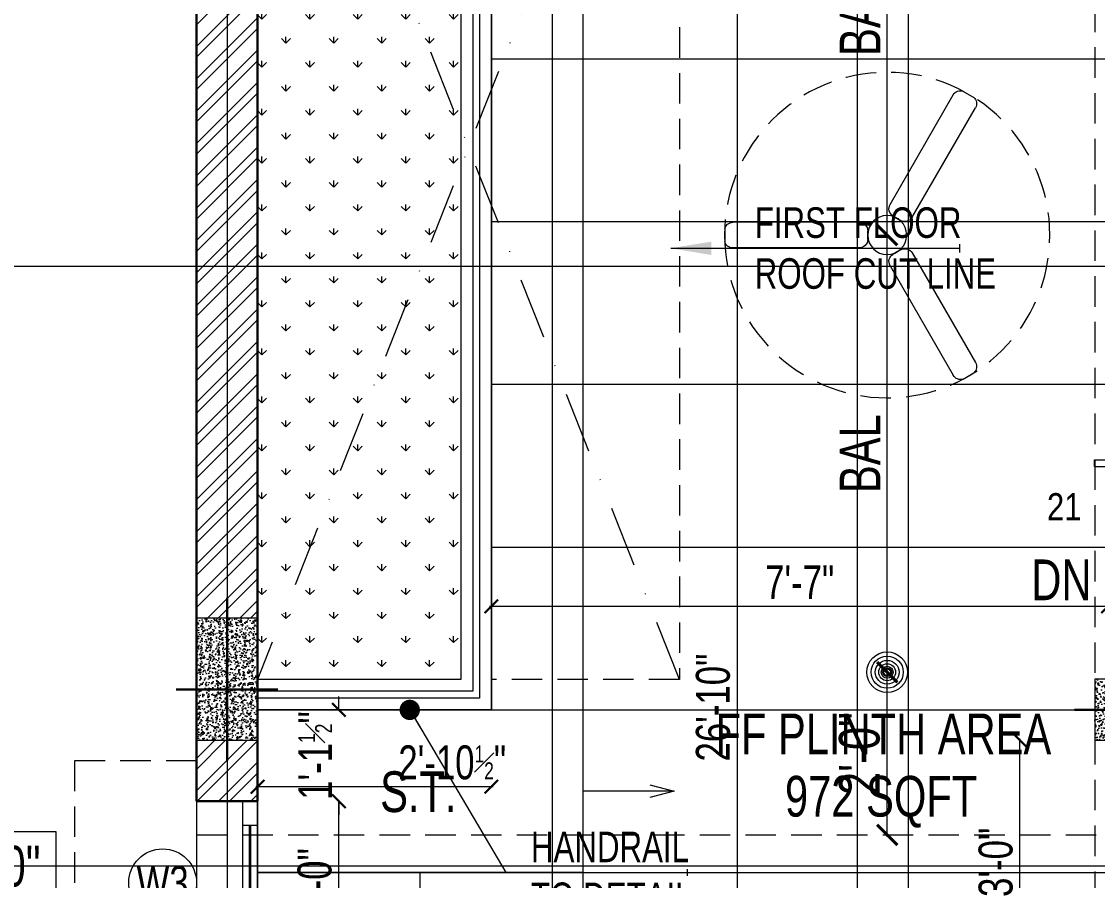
# Model space of a CAD drawing. Header units: inches. Extents: x 3365147 to 3374664, y 1380917 to 1384908.
# Drawn here: x 3371675.9 to 3371834.7, y 1383187.8 to 1383314.4 of the extents above; entities that cross this region are included whole.
import ezdxf
from ezdxf.enums import TextEntityAlignment as Align

# ---------------------------------------------------------------- set-up
doc = ezdxf.new("R2010")
doc.units = ezdxf.units.IN
doc.header["$LTSCALE"] = 18
doc.header["$MEASUREMENT"] = 0
doc.header["$PDSIZE"] = -1
for name, pattern in [('CENTER', [50.79999999999998, 31.75, -6.349999999999998, 6.349999999999998, -6.349999999999998]), ('CONTINOUS', [0]), ('DASHDOT', [1, 0.5, -0.25, 0, -0.25]), ('HIDDEN', [0.375, 0.25, -0.125])]:
    doc.linetypes.add(name, pattern=pattern)
for name, color, linetype, lineweight in [('Area Text', 1, 'Continuous', 9), ('BC-TEXT_JOINERY', 3, 'Continuous', 15), ('BC-TEXT_JOINERY BORDER', 9, 'Continuous', 9), ('COLUMN-00 _BC', 1, 'Continuous', 20), ('COLUMN-00 CENTER LINE_BC', 5, 'Continuous', 30), ('COLUMN-00 HATCH_BC', 4, 'Continuous', 9), ('COUNTING TEXT_BC', 2, 'Continuous', 20), ('DIM-03_BC', 1, 'Continuous', 9), ('DIM-04_BC', 3, 'Continuous', 9), ('ELECTRICAL-CEILING-POINTS DIM_BC', 230, 'Continuous', 9), ('ELECTRICAL-CEILING-POINTS-00_BC', 230, 'Continuous', 20), ('ELECTRICAL-CEILING-POINTS-02_BC', 231, 'Continuous', 5), ('ELECTRICAL-ROOF BEAM LINE_BC', 1, 'HIDDEN', 15), ('GRID LINE-00_BC', 9, 'CENTER', 9), ('GRID LINE-TEXT_BC', 2, 'CONTINOUS', 15), ('INTERIOR-FLOORING TILE-00 (VT)_BC', 125, 'Continuous', 5), ('JOINERY TEXT BORDER_BC', 60, 'Continuous', 9), ('JOINERY TEXT_BC', 220, 'Continuous', 15), ('LANDSCAPE HATCH_BC', 96, 'Continuous', 5), ('ROOF-SLAB CUTOUT_BC', 4, 'DASHDOT', 9), ('STAIR-WAY TEXT_BC', 2, 'Continuous', 20), ('STEPS-HANDRAIL-00_BC', 3, 'Continuous', 18), ('SUNSHADE_BC', 1, 'HIDDEN', 20), ('TEXT-02 _BC', 3, 'CONTINOUS', 18), ('TEXT-02_ARROW_BC', 4, 'Continuous', 13), ('TILE-START POINT ARROW-01_BC', 4, 'CONTINOUS', 13), ('TILE-START POINT TEXT-01_BC', 2, 'CONTINOUS', 18), ('WALL-00_BC', 7, 'Continuous', 30), ('WALL-06_BC', 9, 'Continuous', 9), ('WALL-9 inch BRICK HATCH_BC', 22, 'Continuous', 0), ('WINDOW-00 SHUTTER_BC', 40, 'Continuous', 9), ('WINDOWS-00_BC', 30, 'Continuous', 18)]:
    doc.layers.add(name, color=color, linetype=linetype, lineweight=lineweight)
doc.styles.add('DIM_BC', font='swisscl.ttf')
doc.styles.add('WD Room text', font='swisscl.ttf')
doc.dimstyles.new('DIM_BC', dxfattribs={"dimtxt": 4, "dimasz": 2, "dimexe": 4.5, "dimexo": 0, "dimgap": 1, "dimtad": 1, "dimdec": 4, "dimzin": 3, "dimdsep": 46, "dimlunit": 4, "dimtxsty": 'DIM_BC', "dimblk": 'ARCHTICK', "dimcen": 0.0625, "dimdle": 0.25, "dimse1": 1, "dimse2": 1, "dimclrd": 7, "dimclre": 4, "dimclrt": 256, "dimadec": 0, "dimazin": 0, "dimtfac": 0.5, "dimtdec": 4, "dimtix": 1, "dimtofl": 0, "dimtmove": 2, "dimatfit": 2, "dimfxl": 0, "dimfrac": 1, "dimtolj": 1, "dimtzin": 1, "dimlwd": -1, "dimarcsym": 0})
doc.dimstyles.new("Working 10'", dxfattribs={"dimscale": 0.8, "dimtxt": 10, "dimasz": 4.5, "dimexe": 2.5, "dimexo": 3, "dimgap": 1.25, "dimtad": 1, "dimdec": 3, "dimzin": 3, "dimdsep": 46, "dimlunit": 4, "dimtxsty": 'WD Room text', "dimblk": 'ARCHTICK', "dimcen": 0, "dimclrd": 256, "dimclre": 1, "dimadec": 0, "dimazin": 0, "dimtfac": 0.6, "dimtdec": 3, "dimtix": 1, "dimtmove": 2, "dimatfit": 3, "dimfxl": 0, "dimfrac": 1, "dimtolj": 1, "dimtzin": 3, "dimlwd": -1, "dimlwe": -1, "dimarcsym": 0})
pattern_1 = [(319.9999999999999, (3371844.818523686, 1383212.967852708), (-0.1568803374564882, -1.793150456501884), [0.1875, -2.0625]), (265, (3371844.818523686, 1383212.967852708), (1.88048033425003, 0.3468783340324996), [0.15, -1.65]), (10.45144445999996, (3371844.805450326, 1383212.818423506), (1.723599977421573, -1.44627211681778), [0.1593504799999999, -1.752855279999999]), (316.1842, (3371845.318523686, 1383212.967852708), (-0.413798201982692, -2.668103326678931), [0.2812499999999999, -3.093749999999999]), (6.635635489999915, (3371845.284040419, 1383212.745510846), (2.435296501936376, -2.336654864185571), [0.239025855, -2.629284399999999]), (261.1841639899999, (3371845.318523686, 1383212.967852708), (2.435296500674975, -2.336654862636933), [0.225, -2.4750000025]), (290.9999999999999, (3371845.193523686, 1383212.717852708), (-1.006547226663347, -1.492267630296154), [0.1875, -2.0625]), (236, (3371845.193523686, 1383212.717852708), (1.812875112617132, -0.6082883298039548), [0.15, -1.65]), (341.4514447399999, (3371845.109644752, 1383212.593497073), (0.8063278820158841, -2.100555941824928), [0.159350475, -1.75285528]), (307.5, (3371844.818523686, 1383212.967852708), (0.8322346345782787, -0.03039963829322686), [0, -1.63, 0, -1.675, 0, -1.65625]), (277.5, (3371844.818523686, 1383212.967852708), (0.9860292797059005, -0.6576738436053717), [0, -0.9549999999999998, 0, -1.5925, 0, -0.6312499999999999]), (237.5, (3371844.818523686, 1383213.525352708), (-0.0563871793359498, -1.334556090431023), [0, -0.625, 0, -1.95, 0, -2.5875]), (227.5, (3371844.818523686, 1383213.775352708), (0.2502624558307938, -1.457965423355966), [0, -0.8125, 0, -1.295, 0, -1.8375])]
pattern_2 = [(230, (3371706.258662101, 1383218.969472894), (-1.793150456501884, 0.156880337456488), [0.1875, -2.0625]), (175, (3371706.258662101, 1383218.969472894), (0.3468783340324998, -1.88048033425003), [0.15, -1.65]), (280.4514444599999, (3371706.109232899, 1383218.982546254), (-1.44627211681778, -1.723599977421573), [0.15935048, -1.75285528]), (226.1842, (3371706.258662101, 1383218.469472894), (-2.668103326678931, 0.4137982019826917), [0.28125, -3.09375]), (276.6356354899999, (3371706.036320239, 1383218.503956161), (-2.336654864185571, -2.435296501936376), [0.239025855, -2.629284399999999]), (171.18416399, (3371706.258662101, 1383218.469472894), (-2.336654862636933, -2.435296500674975), [0.225, -2.4750000025]), (201, (3371706.008662101, 1383218.594472894), (-1.492267630296154, 1.006547226663347), [0.1875, -2.0625]), (146, (3371706.008662101, 1383218.594472894), (-0.6082883298039545, -1.812875112617133), [0.15, -1.65]), (251.4514447399999, (3371705.884306467, 1383218.678351829), (-2.100555941824928, -0.8063278820158843), [0.159350475, -1.75285528]), (217.5, (3371706.258662101, 1383218.969472894), (-0.03039963829322677, -0.8322346345782787), [0, -1.63, 0, -1.675, 0, -1.65625]), (187.5, (3371706.258662101, 1383218.969472894), (-0.6576738436053716, -0.9860292797059005), [0, -0.9549999999999998, 0, -1.5925, 0, -0.6312499999999999]), (147.4999999999999, (3371706.816162101, 1383218.969472894), (-1.334556090431023, 0.05638717933594967), [0, -0.625, 0, -1.95, 0, -2.5875]), (137.5, (3371707.066162101, 1383218.969472894), (-1.457965423355966, -0.2502624558307939), [0, -0.8125, 0, -1.295, 0, -1.8375])]
pattern_3 = [(45, (0, 0), (-2.386485386504598, 2.386485386504598), []), (45, (1.590990255, 0), (-2.386485386504598, 2.386485386504598), [])]

# ---------------------------------------------------------------- blocks, each defined once
blk = doc.blocks.new('ARCHTICK')
at = {"color": 0, "const_width": 0.15}
blk.add_lwpolyline([(-0.5, -0.5), (0.5, 0.5)], dxfattribs=at)
blk = doc.blocks.new('*D897')
at = {"layer": 'Defpoints', "color": 0, "transparency": 16777216}
for p in [(3371710.758661458, 1383374.271755128), (3371713.758664693, 1383052.302642471), (3371781.540886031, 1383052.302642471)]:
    blk.add_point(p, dxfattribs=at)
at = {"layer": 'DIM-03_BC', "color": 7, "linetype": 'Continuous', "transparency": 16777216}
blk.add_line((3371781.540886031, 1383374.521755128), (3371781.540886031, 1383052.052642471), dxfattribs=at)
at = {"layer": 'DIM-03_BC', "color": 7, "transparency": 16777216, "xscale": 2, "yscale": 2, "zscale": 2}
for p, rotation in [((3371781.540886031, 1383374.271755128), 90), ((3371781.540886031, 1383052.302642471), 270)]:
    blk.add_blockref('ARCHTICK', p, dxfattribs=dict(at, rotation=rotation))
at = {"layer": 'DIM-03_BC', "transparency": 16777216, "insert": (3371777.980270041, 1383213.287198798), "char_height": 5, "attachment_point": 5, "rotation": 90, "style": 'DIM_BC'}
blk.add_mtext('\\A1;26\'-10"', dxfattribs=at)
blk = doc.blocks.new('_ArchTick')
at = {"color": 0, "linetype": 'ByBlock', "const_width": 0.15}
blk.add_lwpolyline([(-0.5, -0.5), (0.5, 0.5)], dxfattribs=at)
blk = doc.blocks.new('*D905')
at = {"layer": 'Defpoints', "color": 0, "transparency": 16777216}
for p in [(3371823.258668674, 1383208.467851773), (3371839.758674874, 1383208.467851773), (3371839.758668651, 1383172.467852547)]:
    blk.add_point(p, dxfattribs=at)
at = {"layer": 'DIM-04_BC', "color": 7, "linetype": 'Continuous', "transparency": 16777216}
blk.add_line((3371823.258668674, 1383172.217852547), (3371823.258668674, 1383208.717851773), dxfattribs=at)
at = {"layer": 'DIM-04_BC', "color": 7, "transparency": 16777216, "xscale": 2, "yscale": 2, "zscale": 2}
for p, rotation in [((3371823.258668674, 1383208.467851773), 90), ((3371823.258668674, 1383172.467852547), 270)]:
    blk.add_blockref('ARCHTICK', p, dxfattribs=dict(at, rotation=rotation))
at = {"layer": 'DIM-04_BC', "transparency": 16777216, "insert": (3371819.694776144, 1383190.467852159), "char_height": 5, "attachment_point": 5, "rotation": 90, "style": 'DIM_BC'}
blk.add_mtext('\\A1;3\'-0"', dxfattribs=at)
blk = doc.blocks.new('*D906')
at = {"layer": 'Defpoints', "color": 0, "transparency": 16777216}
for p in [(3371710.758664666, 1383212.940428457), (3371745.258664666, 1383212.940428459), (3371710.758664666, 1383201.611375375)]:
    blk.add_point(p, dxfattribs=at)
at = {"layer": 'DIM-04_BC', "color": 7, "linetype": 'Continuous', "transparency": 16777216}
blk.add_line((3371745.508664666, 1383201.611375375), (3371710.508664666, 1383201.611375375), dxfattribs=at)
at = {"layer": 'DIM-04_BC', "color": 7, "transparency": 16777216, "xscale": 2, "yscale": 2, "zscale": 2, "rotation": 180}
blk.add_blockref('ARCHTICK', (3371710.758664666, 1383201.611375375), dxfattribs=at)
at = {"layer": 'DIM-04_BC', "color": 7, "transparency": 16777216, "xscale": 2, "yscale": 2, "zscale": 2}
blk.add_blockref('ARCHTICK', (3371745.258664666, 1383201.611375375), dxfattribs=at)
at = {"layer": 'DIM-04_BC', "transparency": 16777216, "insert": (3371739.491741278, 1383205.171991365), "char_height": 5, "attachment_point": 5, "style": 'DIM_BC'}
blk.add_mtext('\\A1;2\'-10{\\H0.5x;\\S1#2;}"', dxfattribs=at)
blk = doc.blocks.new('*U466')
at = {"linetype": 'CENTER', "ltscale": 0.1}
blk.add_line((1.110223024625157e-16, 0), (10.51656835569302, 0), dxfattribs=at)
at = {"layer": 'GRID LINE-TEXT_BC', "style": 'DIM_BC'}
blk.add_attdef('AA', text='', height=0.2, dxfattribs=at).set_placement((-0.2141686873997627, 0), align=Align.MIDDLE_CENTER)
blk = doc.blocks.new('*U461')
at = {"linetype": 'CENTER', "ltscale": 0.1}
blk.add_line((1.110223024625157e-16, 0), (10.51656835569302, 0), dxfattribs=at)
at = {"layer": 'GRID LINE-TEXT_BC', "style": 'DIM_BC'}
blk.add_attdef('AA', text='', height=0.2, dxfattribs=at).set_placement((-0.2141686873997627, 0), align=Align.MIDDLE_CENTER)
blk = doc.blocks.new('*U436')
at = {"linetype": 'CENTER', "ltscale": 0.1}
blk.add_line((1.110223024625157e-16, 0), (25.47780267974587, 0), dxfattribs=at)
at = {"layer": 'GRID LINE-TEXT_BC', "style": 'DIM_BC'}
blk.add_attdef('AA', text='', height=0.2, rotation=90.0000000000445, dxfattribs=at).set_placement((-0.2141686873997627, 0), align=Align.MIDDLE_CENTER)
blk = doc.blocks.new('*U623')
at = {"linetype": 'CENTER', "ltscale": 0.1}
blk.add_line((1.110223024625157e-16, 0), (25.47780267974587, 0), dxfattribs=at)
at = {"layer": 'GRID LINE-TEXT_BC', "style": 'DIM_BC'}
blk.add_attdef('AA', text='', height=0.2, rotation=90.0000000000445, dxfattribs=at).set_placement((-0.2141686873997627, 0), align=Align.MIDDLE_CENTER)
blk = doc.blocks.new('*U618')
at = {"linetype": 'CENTER', "ltscale": 0.1}
blk.add_line((1.110223024625157e-16, 0), (25.47780267974587, 0), dxfattribs=at)
at = {"layer": 'GRID LINE-TEXT_BC', "style": 'DIM_BC'}
blk.add_attdef('AA', text='', height=0.2, rotation=90.0000000000445, dxfattribs=at).set_placement((-0.2141686873997627, 0), align=Align.MIDDLE_CENTER)
blk = doc.blocks.new('EC-CEILING LIGHT POINT_BC')
for radius in [3, 0.5]:
    blk.add_circle((0, 0), radius)
at = {"layer": 'ELECTRICAL-CEILING-POINTS-02_BC'}
for radius in [2.375, 1.75, 1.25, 0.875, 0.625]:
    blk.add_circle((0, 0), radius, dxfattribs=at)
blk = doc.blocks.new('*D1228')
at = {"layer": 'Defpoints', "color": 0, "transparency": 16777216}
for p in [(3371803.666174998, 1383218.496897447), (3371803.666175011, 1383218.496897447), (3371803.666174998, 1383194.496897447)]:
    blk.add_point(p, dxfattribs=at)
at = {"layer": 'ELECTRICAL-CEILING-POINTS DIM_BC', "color": 7, "transparency": 16777216}
blk.add_line((3371803.666175011, 1383194.246897447), (3371803.666175011, 1383218.746897447), dxfattribs=at)
at = {"layer": 'ELECTRICAL-CEILING-POINTS DIM_BC', "color": 7, "transparency": 16777216, "xscale": 3, "yscale": 3, "zscale": 3}
for p, rotation in [((3371803.666175011, 1383218.496897447), 90), ((3371803.666175011, 1383194.496897447), 270)]:
    blk.add_blockref('ARCHTICK', p, dxfattribs=dict(at, rotation=rotation))
at = {"layer": 'ELECTRICAL-CEILING-POINTS DIM_BC', "transparency": 16777216, "insert": (3371799.593435823, 1383206.496897446), "char_height": 6, "attachment_point": 5, "rotation": 90, "style": 'DIM_BC'}
blk.add_mtext('\\A1;2\'-0"', dxfattribs=at)
blk = doc.blocks.new('*D1229')
at = {"layer": 'Defpoints', "color": 0, "transparency": 16777216}
for p in [(3371803.666174998, 1383282.94700162), (3371803.666175016, 1383282.94700162), (3371803.666174998, 1383218.496897447)]:
    blk.add_point(p, dxfattribs=at)
at = {"layer": 'ELECTRICAL-CEILING-POINTS DIM_BC', "color": 7, "transparency": 16777216}
blk.add_line((3371803.666175016, 1383218.246897447), (3371803.666175016, 1383283.19700162), dxfattribs=at)
at = {"layer": 'ELECTRICAL-CEILING-POINTS DIM_BC', "color": 7, "transparency": 16777216, "xscale": 3, "yscale": 3, "zscale": 3}
for p, rotation in [((3371803.666175016, 1383282.94700162), 90), ((3371803.666175016, 1383218.496897447), 270)]:
    blk.add_blockref('ARCHTICK', p, dxfattribs=dict(at, rotation=rotation))
at = {"layer": 'ELECTRICAL-CEILING-POINTS DIM_BC', "transparency": 16777216, "insert": (3371799.666175016, 1383250.721949533), "char_height": 6, "attachment_point": 5, "rotation": 90, "style": 'DIM_BC'}
blk.add_mtext('\\A1;BAL', dxfattribs=at)
blk = doc.blocks.new('*D1230')
at = {"layer": 'Defpoints', "color": 0, "transparency": 16777216}
for p in [(3371803.666174998, 1383347.397105793), (3371803.66617502, 1383347.397105793), (3371803.666174998, 1383282.94700162)]:
    blk.add_point(p, dxfattribs=at)
at = {"layer": 'ELECTRICAL-CEILING-POINTS DIM_BC', "color": 7, "transparency": 16777216}
blk.add_line((3371803.66617502, 1383282.69700162), (3371803.66617502, 1383347.647105793), dxfattribs=at)
at = {"layer": 'ELECTRICAL-CEILING-POINTS DIM_BC', "color": 7, "transparency": 16777216, "xscale": 3, "yscale": 3, "zscale": 3}
for p, rotation in [((3371803.66617502, 1383347.397105793), 90), ((3371803.66617502, 1383282.94700162), 270)]:
    blk.add_blockref('ARCHTICK', p, dxfattribs=dict(at, rotation=rotation))
at = {"layer": 'ELECTRICAL-CEILING-POINTS DIM_BC', "transparency": 16777216, "insert": (3371799.666175019, 1383315.172053705), "char_height": 6, "attachment_point": 5, "rotation": 90, "style": 'DIM_BC'}
blk.add_mtext('\\A1;BAL', dxfattribs=at)
blk = doc.blocks.new("EC-FAN 4'DIA_BC")
for p, q in [((0.4312832833384165, 4.525237696623662), (9.75270114277373, 20.67040702768281)), ((11.1890459501883, 21.22689277721656), (12.80798661100561, 20.29080407574657)), ((3.703329161769943, 2.63612112791452), (13.02474702123436, 18.78129045897367)), ((-4.134612445108357, 1.889116568709139), (-22.77744816394989, 1.889116568709139)), ((1.982941679365465, 2.175144691340392), (0.8922597198979929, 2.804850214248288)), ((-23.97623954139999, -0.9486421023611908), (-23.97765411416186, 0.9214458420610752)), ((-2.875201399292563, 0.6297055229078979), (-2.875201399292563, -0.6297055229078979)), ((-4.134612445108357, -1.889116568709139), (-22.77744816394989, -1.889116568709139)), ((0.8922597198979929, -2.804850214233738), (1.982941679365465, -2.17514469132584)), ((3.703329161769943, -2.636121127899968), (13.02474702120526, -18.78129045897367)), ((0.4312832833384165, -4.525237696609111), (9.752701142744627, -20.67040702769737)), ((11.17099472394329, -21.23610114798794), (12.79009530795156, -20.30241416243371))]:
    blk.add_line(p, q)
blk.add_circle((0, 0), 2.875201399294724)
for centre, radius, start, end in [((10.80148878609179, 20.09529924058006), 1.19612059910671, 71.09428528263386, 151.2616253226424), ((11.99220705588232, 19.40334144313965), 1.205440254359734, 328.9332490183301, 47.40994233244571), ((1.521965242805889, 3.895532173715762), 1.259411045808519, 149.9999999999375, 239.9999999999376), ((-22.8038611523225, 0.6914141695888248), 1.196120599106709, 88.7447568041439, 168.9120968430088), ((-4.134612445108357, 0.6297055229078979), 1.259411045808519, 0, 90), ((2.612647202273365, 3.265826650807866), 1.259411045808519, 239.9999999999376, 329.9999999999376), ((-22.79981385442079, -0.6857565572427121), 1.205440254359734, 192.5964398013583, 271.0731331082724), ((-4.134612445108357, -0.6297055229078979), 1.259411045808519, 270, 0), ((1.521965242805889, -3.895532173715762), 1.259411045808519, 120.0000000000624, 210.0000000000624), ((2.612647202273365, -3.265826650807866), 1.259411045808519, 30.00000000006242, 120.0000000000624), ((11.9905433137028, -19.40030396112706), 1.205440254359734, 311.5509881765312, 31.34073905167654), ((10.80314758361783, -20.0979478327572), 1.19612059910671, 209.0123627481509, 287.9106497475591)]:
    blk.add_arc(centre, radius, start, end)
at = {"layer": 'ELECTRICAL-CEILING-POINTS-02_BC', "linetype": 'ByBlock'}
blk.add_circle((0, 0), 24, dxfattribs=at)
blk = doc.blocks.new('*U256')
at = {"layer": 'COLUMN-00 HATCH_BC'}
h = blk.add_hatch(dxfattribs=at)
h.set_pattern_fill('AR-CONC', color=256, scale=0.25)
h.set_pattern_definition([(49.99999999999999, (-2.022516174962789e-10, -3.000000001455191), (1.793150456501884, -0.1568803374564878), [0.1875, -2.0625]), (355, (-2.022516174962789e-10, -3.000000001455191), (-0.3468783340325, 1.88048033425003), [0.15, -1.65]), (100.45144446, (0.1494292022977484, -3.013073361455191), (1.44627211681778, 1.723599977421574), [0.15935048, -1.75285528]), (46.18420000000001, (-2.022516174962789e-10, -2.500000001455191), (2.668103326678931, -0.4137982019826913), [0.28125, -3.09375]), (96.63563548999993, (0.2223418622977484, -2.53448326895519), (2.336654864185571, 2.435296501936376), [0.239025855, -2.629284399999999]), (351.1841639899999, (-2.022516174962789e-10, -2.500000001455191), (2.336654862636933, 2.435296500674975), [0.225, -2.4750000025]), (21, (0.2499999997977484, -2.625000001455191), (1.492267630296154, -1.006547226663347), [0.1875, -2.0625]), (326.0000000000001, (0.2499999997977484, -2.625000001455191), (0.6082883298039543, 1.812875112617133), [0.15, -1.65]), (71.45144474, (0.3743556347977484, -2.708878936455191), (2.100555941824928, 0.8063278820158846), [0.159350475, -1.75285528]), (37.50000000000001, (-2.022516174962789e-10, -3.000000001455191), (0.03039963829322667, 0.8322346345782787), [0, -1.63, 0, -1.675, 0, -1.65625]), (7.499999999999999, (-2.022516174962789e-10, -3.000000001455191), (0.6576738436053715, 0.9860292797059006), [0, -0.955, 0, -1.5925, 0, -0.63125]), (327.5, (-0.5575000002022517, -3.000000001455191), (1.334556090431023, -0.0563871793359495), [0, -0.625, 0, -1.95, 0, -2.5875]), (317.5, (-0.8075000002022517, -3.000000001455191), (1.457965423355966, 0.2502624558307941), [0, -0.8125, 0, -1.295, 0, -1.8375])])
h.paths.add_polyline_path([(-4.500000000110846, -10.50000000079308), (4.499999999889154, -10.5000000008331), (4.499999999908594, 7.499999999337889), (-4.500000000091406, 7.499999999377907)])
blk.add_lwpolyline([(-4.500000000110846, -10.50000000079308), (4.499999999889154, -10.5000000008331), (4.499999999908594, 7.499999999337889), (-4.500000000091406, 7.499999999377907)], close=True)
at = {"layer": 'COLUMN-00 CENTER LINE_BC'}
for p, q in [((-1.108460333733376e-10, -13.50000000077489), (-9.140558412294133e-11, 10.4999999993961)), ((-7.5, -1.818989403545856e-11), (7.5, -5.820766091346741e-11))]:
    blk.add_line(p, q, dxfattribs=at)
blk = doc.blocks.new('*U477')
at = {"layer": 'COLUMN-00 HATCH_BC'}
h = blk.add_hatch(dxfattribs=at)
h.set_pattern_fill('AR-CONC', color=256, scale=0.25)
h.set_pattern_definition([(49.99999999999999, (-2.582294090840695e-06, 5.996753859275486), (1.793150456501884, -0.1568803374564878), [0.1875, -2.0625]), (355, (-2.582294090840695e-06, 5.996753859275486), (-0.3468783340325, 1.88048033425003), [0.15, -1.65]), (100.45144446, (0.1494266202059092, 5.983680499275486), (1.44627211681778, 1.723599977421574), [0.15935048, -1.75285528]), (46.18420000000002, (-2.582294090840695e-06, 6.496753859275486), (2.668103326678931, -0.4137982019826913), [0.2812499999999999, -3.093749999999999]), (96.63563548999993, (0.2223392802059092, 6.462270591775487), (2.336654864185571, 2.435296501936376), [0.239025855, -2.629284399999999]), (351.1841639899999, (-2.582294090840695e-06, 6.496753859275486), (2.336654862636933, 2.435296500674975), [0.225, -2.4750000025]), (21, (0.2499974177059092, 6.371753859275486), (1.492267630296154, -1.006547226663347), [0.1875, -2.0625]), (326.0000000000001, (0.2499974177059092, 6.371753859275486), (0.6082883298039543, 1.812875112617133), [0.15, -1.65]), (71.45144474, (0.3743530527059091, 6.287874924275486), (2.100555941824928, 0.8063278820158846), [0.159350475, -1.75285528]), (37.50000000000001, (-2.582294090840695e-06, 5.996753859275486), (0.03039963829322667, 0.8322346345782787), [0, -1.63, 0, -1.675, 0, -1.65625]), (7.499999999999999, (-2.582294090840695e-06, 5.996753859275486), (0.6576738436053715, 0.9860292797059006), [0, -0.955, 0, -1.5925, 0, -0.63125]), (327.5, (-0.5575025822940909, 5.996753859275486), (1.334556090431023, -0.0563871793359495), [0, -0.625, 0, -1.95, 0, -2.5875]), (317.5, (-0.8075025822940909, 5.996753859275486), (1.457965423355966, 0.2502624558307941), [0, -0.8125, 0, -1.295, 0, -1.8375])])
h.paths.add_polyline_path([(-4.500002582668346, -4.50162307042774), (4.499997417331654, -4.501623070467758), (4.500000000374255, 10.49837692970323), (-4.499999999625745, 10.49837692974324)])
blk.add_lwpolyline([(-4.500002582668346, -4.50162307042774), (4.499997417331654, -4.501623070467758), (4.500000000374255, 10.49837692970323), (-4.499999999625745, 10.49837692974324)], close=True)
at = {"layer": 'COLUMN-00 CENTER LINE_BC'}
for p, q in [((-2.582668346176685e-06, -7.501623070409551), (3.742553359895269e-10, 13.49837692976143)), ((-7.5, -1.818989403545856e-11), (7.5, -5.820766091346741e-11))]:
    blk.add_line(p, q, dxfattribs=at)
blk = doc.blocks.new('*U640')
for p, q in [((2.328306e-10, 8.879062309206347), (24.00000000045863, 8.879062308507855)), ((1.455192e-10, 2.087628567016508), (24.00000000037132, 2.087628566288913)), ((3.573943928349763, -0.1209376908882405), (3.573943928495281, 2.087628566900093)), ((20.42605607205066, -0.1209376914121094), (20.42605607207977, 2.08762856643443)), ((5.82077e-11, -0.120937690800929), (24.000000000284, -0.1209376914994209))]:
    blk.add_line(p, q)
at = {"layer": 'SUNSHADE_BC'}
blk.add_lwpolyline([(-5.999999999970896, 8.879062309206347), (-5.999999999970896, 26.87906230994122), (30.00000000066235, 26.87906230993394), (30.00000000066235, 8.879062309206347)], dxfattribs=at)
at = {"layer": 'WINDOW-00 SHUTTER_BC', "const_width": 0.3999999999999111}
blk.add_lwpolyline([(20.42605607207977, 0.9833454375111614), (3.573943928262451, 0.9833454378604074)], dxfattribs=at)
blk = doc.blocks.new('*D2097')
at = {"layer": 'Defpoints', "color": 0, "transparency": 16777216}
for p in [(3371836.256201355, 1383228.216759158), (3371745.258664665, 1383220.912262883), (3371836.256201355, 1383220.912262883)]:
    blk.add_point(p, dxfattribs=at)
at = {"layer": 'DIM-03_BC', "color": 7, "linetype": 'Continuous', "transparency": 16777216}
blk.add_line((3371745.008664665, 1383228.216759158), (3371836.506201355, 1383228.216759158), dxfattribs=at)
at = {"layer": 'DIM-03_BC', "color": 7, "transparency": 16777216, "xscale": 2, "yscale": 2, "zscale": 2, "rotation": 180}
blk.add_blockref('ARCHTICK', (3371745.258664665, 1383228.216759158), dxfattribs=at)
at = {"layer": 'DIM-03_BC', "color": 7, "transparency": 16777216, "xscale": 2, "yscale": 2, "zscale": 2}
blk.add_blockref('ARCHTICK', (3371836.256201355, 1383228.216759158), dxfattribs=at)
at = {"layer": 'DIM-03_BC', "transparency": 16777216, "insert": (3371790.75743301, 1383231.777375147), "char_height": 5, "attachment_point": 5, "style": 'DIM_BC'}
blk.add_mtext('\\A1;7\'-7"', dxfattribs=at)
blk = doc.blocks.new('*D2123')
at = {"layer": 'Defpoints', "color": 0, "transparency": 16777216}
for p in [(3371710.758664683, 1383199.453051776), (3371722.758665988, 1383199.453051776), (3371710.758664683, 1383175.453051776)]:
    blk.add_point(p, dxfattribs=at)
at = {"layer": 'DIM-04_BC', "color": 7, "linetype": 'Continuous', "transparency": 16777216}
blk.add_line((3371722.758665988, 1383175.203051776), (3371722.758665988, 1383199.703051776), dxfattribs=at)
at = {"layer": 'DIM-04_BC', "color": 7, "transparency": 16777216, "xscale": 2, "yscale": 2, "zscale": 2}
for p, rotation in [((3371722.758665988, 1383199.453051776), 90), ((3371722.758665988, 1383175.453051776), 270)]:
    blk.add_blockref('ARCHTICK', p, dxfattribs=dict(at, rotation=rotation))
at = {"layer": 'DIM-04_BC', "transparency": 16777216, "insert": (3371719.198049998, 1383187.453051775), "char_height": 5, "attachment_point": 5, "rotation": 90, "style": 'DIM_BC'}
blk.add_mtext('\\A1;2\'-0"', dxfattribs=at)
blk = doc.blocks.new('*D2124')
at = {"layer": 'Defpoints', "color": 0, "transparency": 16777216}
for p in [(3371712.525849846, 1383212.940428458), (3371722.758665992, 1383212.940428458), (3371710.758664683, 1383199.483624473)]:
    blk.add_point(p, dxfattribs=at)
at = {"layer": 'DIM-04_BC', "color": 7, "linetype": 'Continuous', "transparency": 16777216}
for p, q in [((3371722.758665992, 1383212.940428458), (3371722.758665992, 1383214.940428458)), ((3371722.758665992, 1383199.483624473), (3371722.758665992, 1383197.483624473))]:
    blk.add_line(p, q, dxfattribs=at)
at = {"layer": 'DIM-04_BC', "color": 7, "transparency": 16777216, "xscale": 2, "yscale": 2, "zscale": 2}
for p, rotation in [((3371722.758665992, 1383212.940428458), 270), ((3371722.758665992, 1383199.483624473), 90)]:
    blk.add_blockref('ARCHTICK', p, dxfattribs=dict(at, rotation=rotation))
at = {"layer": 'DIM-04_BC', "transparency": 16777216, "insert": (3371719.258665991, 1383206.212026465), "char_height": 5, "attachment_point": 5, "rotation": 90, "style": 'DIM_BC'}
blk.add_mtext('\\A1;1\'-1{\\H0.5x;\\S1#2;}"', dxfattribs=at)
blk = doc.blocks.new('*U919')
at = {"layer": 'BC-TEXT_JOINERY BORDER', "transparency": 33554687}
blk.add_lwpolyline([(-12.19528178242035, 10.13564875492011), (12.19528178244946, 10.13564875492011), (12.19528178244946, -10.13564875490556), (-12.19528178242035, -10.13564875490556)], close=True, dxfattribs=at)
blk.add_lwpolyline([(12.19528178244946, -10.13564875489101), (34.4606417203031, -10.13564875489101), (12.19528177706525, -8.135648755880538)], dxfattribs=at)
at = {"layer": 'BC-TEXT_JOINERY', "transparency": 33554687, "style": 'WD Room text'}
for s, p in [('LL-', (-10.45496520161396, 2.112057667123736)), ('SL-', (-10.67908053580322, -8.005897771930904))]:
    blk.add_text(s, height=6, dxfattribs=at).set_placement(p)
for tag, p in [('LIN', (-0.2730198525680976, 0.2129750983163969)), ('SILL', (-0.4971351867573617, -9.904980340738243))]:
    blk.add_attdef(tag, text='', height=6, dxfattribs=at).set_placement(p, align=Align.BOTTOM_LEFT)
blk = doc.blocks.new('*U838')
at = {"layer": 'JOINERY TEXT BORDER_BC'}
blk.add_circle((0, 0), 5, dxfattribs=at)
at = {"style": 'WD Room text'}
blk.add_attdef('JOINERY_TEXT', text='', height=6, dxfattribs=at).set_placement((0, 0), align=Align.MIDDLE_CENTER)

msp = doc.modelspace()

# ---------------------------------------------------------------- hatches: boundary and pattern name
at = {"layer": 'COLUMN-00 HATCH_BC'}
h = msp.add_hatch(dxfattribs=at)
h.set_pattern_fill('AR-CONC', color=256, scale=0.25, angle=180)
h.set_pattern_definition(pattern_2)
h.paths.add_polyline_path([(3371710.758662101, 1383226.469472893), (3371701.758662101, 1383226.469472894), (3371701.758662101, 1383208.469472893), (3371710.758662101, 1383208.469472893)])
h = msp.add_hatch(dxfattribs=at)
h.set_pattern_fill('AR-CONC', color=256, scale=0.25, angle=180)
h.set_pattern_definition(pattern_2)
h.paths.add_polyline_path([(3371710.758662101, 1383226.469472893), (3371701.758662101, 1383226.469472894), (3371701.758662101, 1383208.469472893), (3371710.758662101, 1383208.469472893)])
h = msp.add_hatch(dxfattribs=at)
h.set_pattern_fill('AR-CONC', color=256, scale=0.25, angle=-90.00000000000001)
h.set_pattern_definition(pattern_1)
h.paths.add_polyline_path([(3371834.320146757, 1383217.467852709), (3371834.320146757, 1383208.467852709), (3371849.320146757, 1383208.467850126), (3371849.320146757, 1383217.467850126)])
h = msp.add_hatch(dxfattribs=at)
h.set_pattern_fill('AR-CONC', color=256, scale=0.25, angle=-90.00000000000001)
h.set_pattern_definition(pattern_1)
h.paths.add_polyline_path([(3371834.320146757, 1383217.467852709), (3371834.320146757, 1383208.467852709), (3371849.320146757, 1383208.467850126), (3371849.320146757, 1383217.467850126)])
at = {"layer": 'LANDSCAPE HATCH_BC', "transparency": 33554687}
h = msp.add_hatch(dxfattribs=at)
h.set_pattern_fill('GRASS', color=256, scale=5)
h.set_pattern_definition([(90, (-9.313225746154785e-10, 22.99999999883585), (-3.535533904999999, 3.535533904999999), [0.9375, -6.133567814999999]), (45, (-9.313225746154785e-10, 22.99999999883585), (-3.535533905932738, 3.535533905932738), [0.9375, -4.0625]), (135, (-9.313225746154785e-10, 22.99999999883585), (-3.535533905932738, -3.535533905932737), [0.9375, -4.0625])])
h.paths.add_polyline_path([(3371740.758664662, 1383374.344476394), (3371710.758664668, 1383374.344476395), (3371710.758664675, 1383217.440428457), (3371740.758664669, 1383217.440428458)])
at = {"layer": 'WALL-9 inch BRICK HATCH_BC', "transparency": 33554687}
h = msp.add_hatch(dxfattribs=at)
h.set_pattern_fill('ANSI32', color=256, scale=9)
h.set_pattern_definition(pattern_3)
h.paths.add_polyline_path([(3371710.75866468, 1383368.369681542), (3371701.758664666, 1383368.369681542), (3371701.758664667, 1383226.469472894), (3371710.758664682, 1383226.469472893)])
h = msp.add_hatch(dxfattribs=at)
h.set_pattern_fill('ANSI32', color=256, scale=9)
h.set_pattern_definition(pattern_3)
h.paths.add_polyline_path([(3371710.758664682, 1383208.469472893), (3371701.758664667, 1383208.469472893), (3371701.758664667, 1383199.483624473), (3371710.758664682, 1383199.483624473)])

# ---------------------------------------------------------------- linework, layer by layer
at = {"layer": 'COLUMN-00 CENTER LINE_BC'}
for p, q in [((3371706.258662101, 1383229.469472893), (3371706.258662101, 1383205.469472893)), ((3371706.258662101, 1383229.469472893), (3371706.258662101, 1383205.469472893)), ((3371713.758662101, 1383215.969472893), (3371698.758662101, 1383215.969472893)), ((3371713.758662101, 1383215.969472893), (3371698.758662101, 1383215.969472893)), ((3371831.320146757, 1383212.967852709), (3371852.320146757, 1383212.967850126)), ((3371831.320146757, 1383212.967852709), (3371852.320146757, 1383212.967850126))]:
    msp.add_line(p, q, dxfattribs=at)
at = {"layer": 'ELECTRICAL-ROOF BEAM LINE_BC'}
for p, q in [((3371834.323115158, 1383546.884501453), (3371834.323115158, 1383185.49689728)), ((3371701.758671201, 1383380.397105625), (3371701.758671201, 1382924.31345959)), ((3371710.758671201, 1383380.397105625), (3371710.758671202, 1382960.313459588)), ((3371701.758668616, 1383194.49689728), (3371992.758668616, 1383194.49689728))]:
    msp.add_line(p, q, dxfattribs=at)
at = {"layer": 'INTERIOR-FLOORING TILE-00 (VT)_BC'}
for p, q in [((3371758.758662105, 1383374.344476394), (3371758.758662105, 1383052.302649281)), ((3371806.758662105, 1383374.344476394), (3371806.758662105, 1383043.302642469)), ((3371745.258664667, 1383308.946517264), (3371881.691336774, 1383308.946517264)), ((3371745.258664667, 1383284.946517264), (3371881.691342952, 1383284.946517264)), ((3371745.258664666, 1383260.946517264), (3371881.69134913, 1383260.946517264)), ((3371745.258664666, 1383236.946517264), (3371836.255106982, 1383236.946517264)), ((3371710.758664681, 1383212.946517264), (3371834.320145978, 1383212.946517264)), ((3371710.758664681, 1383188.946517264), (3371983.758664679, 1383188.946517264))]:
    msp.add_line(p, q, dxfattribs=at)
for points in [[(3371710.758663652, 1383052.302657547), (3371710.758664682, 1383212.940428457), (3371745.258664666, 1383212.940428459), (3371745.258664668, 1383374.344476394), (3371794.759241552, 1383374.344476393), (3371794.759241552, 1383376.369684738), (3371830.759241554, 1383376.369684738), (3371830.759241553, 1383374.369684738), (3371849.325365283, 1383374.36968204), (3371849.32310864, 1383383.397105793), (3371843.323107932, 1383383.397105793), (3371843.32310864, 1383539.344473195)], [(3371983.758658552, 1383519.844460925), (3371983.758661324, 1383378.868058472), (3371959.759171216, 1383378.939601383), (3371959.75229214, 1383376.631974813), (3371929.759012379, 1383376.631974813), (3371929.759012379, 1383378.886318322), (3371885.324917941, 1383378.86968204), (3371885.324917941, 1383374.36968204), (3371925.258664683, 1383374.36968204), (3371925.258664683, 1383329.869632652), (3371881.691331388, 1383329.869632652), (3371881.691350325, 1383256.305851418), (3371836.254019313, 1383256.305839721), (3371836.256201356, 1383217.467852375), (3371834.320146757, 1383217.467852375), (3371834.320145207, 1383208.467852709), (3371929.758664683, 1383208.467852708), (3371929.758664683, 1383212.468559113), (3371962.758664683, 1383212.468559113), (3371962.758664683, 1383208.468559113), (3371983.758664679, 1383208.468559113), (3371983.75866468, 1383034.281273227)]]:
    msp.add_lwpolyline(points, dxfattribs=at)
msp.add_lwpolyline([(3371710.758662101, 1383212.940428457), (3371758.758662105, 1383212.940428457), (3371758.758662105, 1383188.946517264), (3371710.758662101, 1383188.946517264)], close=True, dxfattribs=at)
at = {"layer": 'ROOF-SLAB CUTOUT_BC'}
for p, q in [((3371773.008664667, 1383374.344476394), (3371710.758664686, 1383217.440428457)), ((3371773.008664667, 1383217.440428459), (3371710.75924155, 1383374.344476395))]:
    msp.add_line(p, q, dxfattribs=at)
at = {"layer": 'STEPS-HANDRAIL-00_BC', "transparency": 33554687}
for p, q in [((3371742.508664666, 1383374.344476394), (3371742.508664666, 1383215.690428456)), ((3371743.508664666, 1383374.344476394), (3371743.508664666, 1383214.690428456)), ((3371834.256201355, 1383249.80583974), (3371888.256201356, 1383249.805839741)), ((3371834.257537585, 1383248.80583974), (3371834.257537585, 1383249.80583974)), ((3371834.256201355, 1383248.80583974), (3371889.256201356, 1383248.805839741)), ((3371742.508664666, 1383215.690428456), (3371710.758664681, 1383215.690428456)), ((3371743.508664666, 1383214.690428456), (3371710.75866468, 1383214.690428456))]:
    msp.add_line(p, q, dxfattribs=at)
at = {"layer": 'TEXT-02_ARROW_BC'}
for p, q in [((3371814.376880933, 1383280.401564855), (3371814.376880933, 1383281.601564855)), ((3371774.199877174, 1383188.456664801), (3371774.199877174, 1383189.456664801))]:
    msp.add_line(p, q, dxfattribs=at)
at = {"layer": 'WALL-00_BC'}
for p, q in [((3371701.758664666, 1383380.344473199), (3371701.758664667, 1383199.483624473)), ((3371710.758664682, 1383199.483624473), (3371710.75866468, 1383371.344473195)), ((3371710.758664682, 1383199.483624473), (3371701.758664667, 1383199.483624473))]:
    msp.add_line(p, q, dxfattribs=at)
at = {"layer": 'WALL-06_BC'}
for p, q in [((3371740.758664666, 1383374.344476394), (3371740.758664665, 1383217.440428459)), ((3371745.258664665, 1383374.344476394), (3371745.258664665, 1383212.940428459)), ((3371740.758664666, 1383217.440428459), (3371710.758664666, 1383217.440428457)), ((3371745.258664666, 1383212.940428459), (3371710.758664666, 1383212.940428457))]:
    msp.add_line(p, q, dxfattribs=at)
at = {"layer": 'WALL-06_BC', "linetype": 'HIDDEN'}
for p, q in [((3371773.008664667, 1383374.344476394), (3371773.008664667, 1383217.440428459)), ((3371773.008664667, 1383217.440428459), (3371745.258664665, 1383217.440428458))]:
    msp.add_line(p, q, dxfattribs=at)

# ---------------------------------------------------------------- block references
at = {"layer": 'BC-TEXT_JOINERY', "transparency": 33554687}
ref = msp.add_blockref('*U919', (3371668.816931924, 1383184.893168543), dxfattribs=at)
ref.add_attrib('LINTEL', '7\'0"', dxfattribs={"height": 6, "style": 'WD Room text'}).set_placement((3371668.543912072, 1383185.106143641), align=Align.BOTTOM_LEFT)
ref.add_attrib('SILL', '2\'6"', dxfattribs={"height": 6, "style": 'WD Room text'}).set_placement((3371668.319796737, 1383174.988188202), align=Align.BOTTOM_LEFT)
at = {"layer": 'COLUMN-00 _BC', "transparency": 33554687}
for name, p, rotation in [('*U256', (3371706.258662101, 1383215.969472893), 180), ('*U477', (3371838.821769827, 1383212.967850126), 270)]:
    msp.add_blockref(name, p, dxfattribs=dict(at, rotation=rotation))
at = {"layer": 'ELECTRICAL-CEILING-POINTS-00_BC', "linetype": 'HIDDEN', "transparency": 33554687, "xscale": -1, "rotation": 180}
msp.add_blockref("EC-FAN 4'DIA_BC", (3371803.666174996, 1383282.94700162), dxfattribs=at)
at = {"layer": 'ELECTRICAL-CEILING-POINTS-00_BC', "transparency": 33554687, "rotation": 90.00000000000001}
msp.add_blockref('EC-CEILING LIGHT POINT_BC', (3371803.666174996, 1383218.496897447), dxfattribs=at)
at = {"layer": 'GRID LINE-00_BC', "xscale": 39.37007874015748, "yscale": 39.37007874015748, "zscale": 39.37007874015748, "rotation": 270}
for name, p in [('*U436', (3371706.275143441, 1383780.556592743)), ('*U623', (3371754.240277217, 1383780.556592743)), ('*U618', (3371799.258667772, 1383780.556592743))]:
    msp.add_blockref(name, p, dxfattribs=at)
at = {"layer": 'GRID LINE-00_BC', "xscale": 39.37007874015748, "yscale": 39.37007874015748, "zscale": 39.37007874015748}
for name, p in [('*U461', (3371606.949991824, 1383278.388360995)), ('*U466', (3371606.949991824, 1383189.967922667))]:
    msp.add_blockref(name, p, dxfattribs=at)
at = {"layer": 'JOINERY TEXT_BC'}
ref = msp.add_blockref('*U838', (3371696.758664681, 1383187.453051776), dxfattribs=at)
ref.add_attrib('JOINERY_TEXT', 'W3', dxfattribs={"layer": '0', "height": 5, "style": 'WD Room text'}).set_placement((3371696.758664681, 1383187.453051776), align=Align.MIDDLE_CENTER)
at = {"layer": 'WINDOWS-00_BC', "xscale": -1, "rotation": 90.00000000000007}
msp.add_blockref('*U640', (3371710.63772699, 1383199.453051775), dxfattribs=at)

# ---------------------------------------------------------------- texts
at = {"layer": 'Area Text', "insert": (3371802.10706571, 1383204.388009634), "char_height": 6, "attachment_point": 4, "style": 'WD Room text'}
for s in ['\\pi-23.77982;FF PLINTH AREA  \\P\\pi-0.94168; ', '\\P\\pi-15.23394; 972 SQFT']:
    msp.add_mtext(s, dxfattribs=at)
at = {"layer": 'COUNTING TEXT_BC', "insert": (3371832.335674911, 1383244.900026972), "char_height": 4, "attachment_point": 3, "style": 'DIM_BC'}
msp.add_mtext('{\\fArial Narrow|b0|i0|c0|p34;21}', dxfattribs=at)
at = {"layer": 'STAIR-WAY TEXT_BC', "insert": (3371828.829160587, 1383232.119623169), "char_height": 6, "attachment_point": 4, "rotation": 2.8285304875048525e-08, "style": 'WD Room text'}
msp.add_mtext('\\pi-3.8945;DN', dxfattribs=at)
at = {"layer": 'TEXT-02 _BC', "char_height": 4.5, "attachment_point": 4, "style": 'DIM_BC'}
for s, insert in [('\\A1;FIRST FLOOR \\PROOF CUT LINE', (3371784.11923242, 1383281.001564855)), ('HANDRAIL \\PTO DETAIL ', (3371751.109273404, 1383188.956664801))]:
    msp.add_mtext(s, dxfattribs=dict(at, insert=insert))
at = {"layer": 'TILE-START POINT TEXT-01_BC', "insert": (3371734.494813221, 1383200.835178111), "char_height": 6, "attachment_point": 5, "style": 'DIM_BC'}
msp.add_mtext('S.T.', dxfattribs=at)

# ---------------------------------------------------------------- dimensions: what is measured, and where the dimension line sits
at = {"layer": 'DIM-03_BC', "transparency": 33554687}
dim = msp.add_linear_dim(base=(3371781.540886031, 1383052.302642471), p1=(3371710.758661456, 1383374.271755128), p2=(3371713.758664691, 1383052.302642471), angle=90, dimstyle='DIM_BC', override={"dimtxt": 5, "dimdec": 1, "dimpost": '\\X', "dimfxl": 0.1, "dimfxlon": 1, "dimarcsym": 1}, dxfattribs=at)
dim.commit()
dim.dimension.update_dxf_attribs({"geometry": '*D897', "text_midpoint": (3371777.980270041, 1383213.287198798)})
dim = msp.add_linear_dim(base=(3371836.256201355, 1383228.216759158), p1=(3371745.258664665, 1383220.912262883), p2=(3371836.256201355, 1383220.912262883), dimstyle='DIM_BC', override={"dimtxt": 5, "dimdec": 1, "dimpost": '\\X', "dimfxl": 0.1, "dimfxlon": 1, "dimarcsym": 1}, dxfattribs=at)
dim.commit()
dim.dimension.update_dxf_attribs({"geometry": '*D2097', "text_midpoint": (3371790.75743301, 1383231.777375147), "dimtype": 160})
at = {"layer": 'DIM-04_BC'}
for base, p1, p2, picture, middle in [((3371722.758665992, 1383212.940428458), (3371710.758664682, 1383199.483624473), (3371712.525849844, 1383212.940428457), '*D2124', (3371719.258665991, 1383206.212026465)), ((3371823.258668674, 1383208.467851773), (3371839.758668649, 1383172.467852547), (3371839.758674872, 1383208.467851772), '*D905', (3371819.694776144, 1383190.467852159)), ((3371722.758665988, 1383199.453051776), (3371710.758664682, 1383175.453051775), (3371710.758664681, 1383199.453051775), '*D2123', (3371719.198049998, 1383187.453051775))]:
    dim = msp.add_linear_dim(base=base, p1=p1, p2=p2, angle=90, dimstyle='DIM_BC', override={"dimtxt": 5, "dimdec": 1, "dimpost": '\\X', "dimfxl": 0.1, "dimfxlon": 1, "dimarcsym": 1}, dxfattribs=at)
    dim.commit()
    dim.dimension.update_dxf_attribs({"geometry": picture, "text_midpoint": middle})
dim = msp.add_linear_dim(base=(3371710.758664666, 1383201.611375375), p1=(3371745.258664666, 1383212.940428459), p2=(3371710.758664666, 1383212.940428457), dimstyle='DIM_BC', override={"dimtxt": 5, "dimdec": 1, "dimpost": '\\X', "dimfxl": 0.1, "dimfxlon": 1, "dimarcsym": 1}, dxfattribs=at)
dim.commit()
dim.dimension.update_dxf_attribs({"geometry": '*D906', "text_midpoint": (3371739.491741278, 1383205.171991365), "dimtype": 160})
at = {"layer": 'ELECTRICAL-CEILING-POINTS DIM_BC', "transparency": 33554687}
for base, p1, p2, picture, middle in [((3371803.66617502, 1383347.397105793), (3371803.666174996, 1383282.94700162), (3371803.666174996, 1383347.397105793), '*D1230', (3371799.666175019, 1383315.172053705)), ((3371803.666175016, 1383282.94700162), (3371803.666174996, 1383218.496897447), (3371803.666174996, 1383282.94700162), '*D1229', (3371799.666175016, 1383250.721949533))]:
    dim = msp.add_linear_dim(base=base, p1=p1, p2=p2, angle=90, text='BAL', dimstyle='DIM_BC', override={"dimtxt": 6, "dimasz": 3, "dimpost": '\\X', "dimfxl": 3, "dimfxlon": 1, "dimarcsym": 1}, dxfattribs=at)
    dim.commit()
    dim.dimension.update_dxf_attribs({"geometry": picture, "text_midpoint": middle})
dim = msp.add_linear_dim(base=(3371803.666175011, 1383218.496897447), p1=(3371803.666174996, 1383194.496897447), p2=(3371803.666174996, 1383218.496897447), angle=90, dimstyle='DIM_BC', override={"dimtxt": 6, "dimasz": 3, "dimpost": '\\X', "dimfxl": 3, "dimfxlon": 1, "dimarcsym": 1}, dxfattribs=at)
dim.commit()
dim.dimension.update_dxf_attribs({"geometry": '*D1228', "text_midpoint": (3371799.593435823, 1383206.496897446)})

# ---------------------------------------------------------------- leaders
at = {"layer": 'TEXT-02_ARROW_BC'}
for points, override in [([(3371771.728263662, 1383281.001564855), (3371814.376880933, 1383281.001564855)], {"dimasz": 6, "dimgap": 1, "dimtad": 0, "dimclrd": 256, "dimfxl": 0.1, "dimfxlon": 1, "dimarcsym": 1}), ([(3371733.2229724, 1383212.940428458), (3371747.381018395, 1383188.956664801), (3371774.199877174, 1383188.956664801)], {"dimasz": 3, "dimtad": 0, "dimclrd": 256, "dimldrblk": 'Dot', "dimfxl": 0.1, "dimfxlon": 1, "dimarcsym": 1})]:
    msp.add_leader(points, dimstyle='DIM_BC', override=override, dxfattribs=at)
at = {"layer": 'TILE-START POINT ARROW-01_BC'}
for points in [[(3371772.258662104, 1383200.943474428), (3371758.758662105, 1383200.943474428)], [(3371734.758662103, 1383175.446517264), (3371734.758662103, 1383188.946517264)]]:
    msp.add_leader(points, dimstyle="Working 10'", override={"dimclrd": 0, "dimldrblk": 'Open30'}, dxfattribs=at)

doc.saveas('drawing.dxf')
